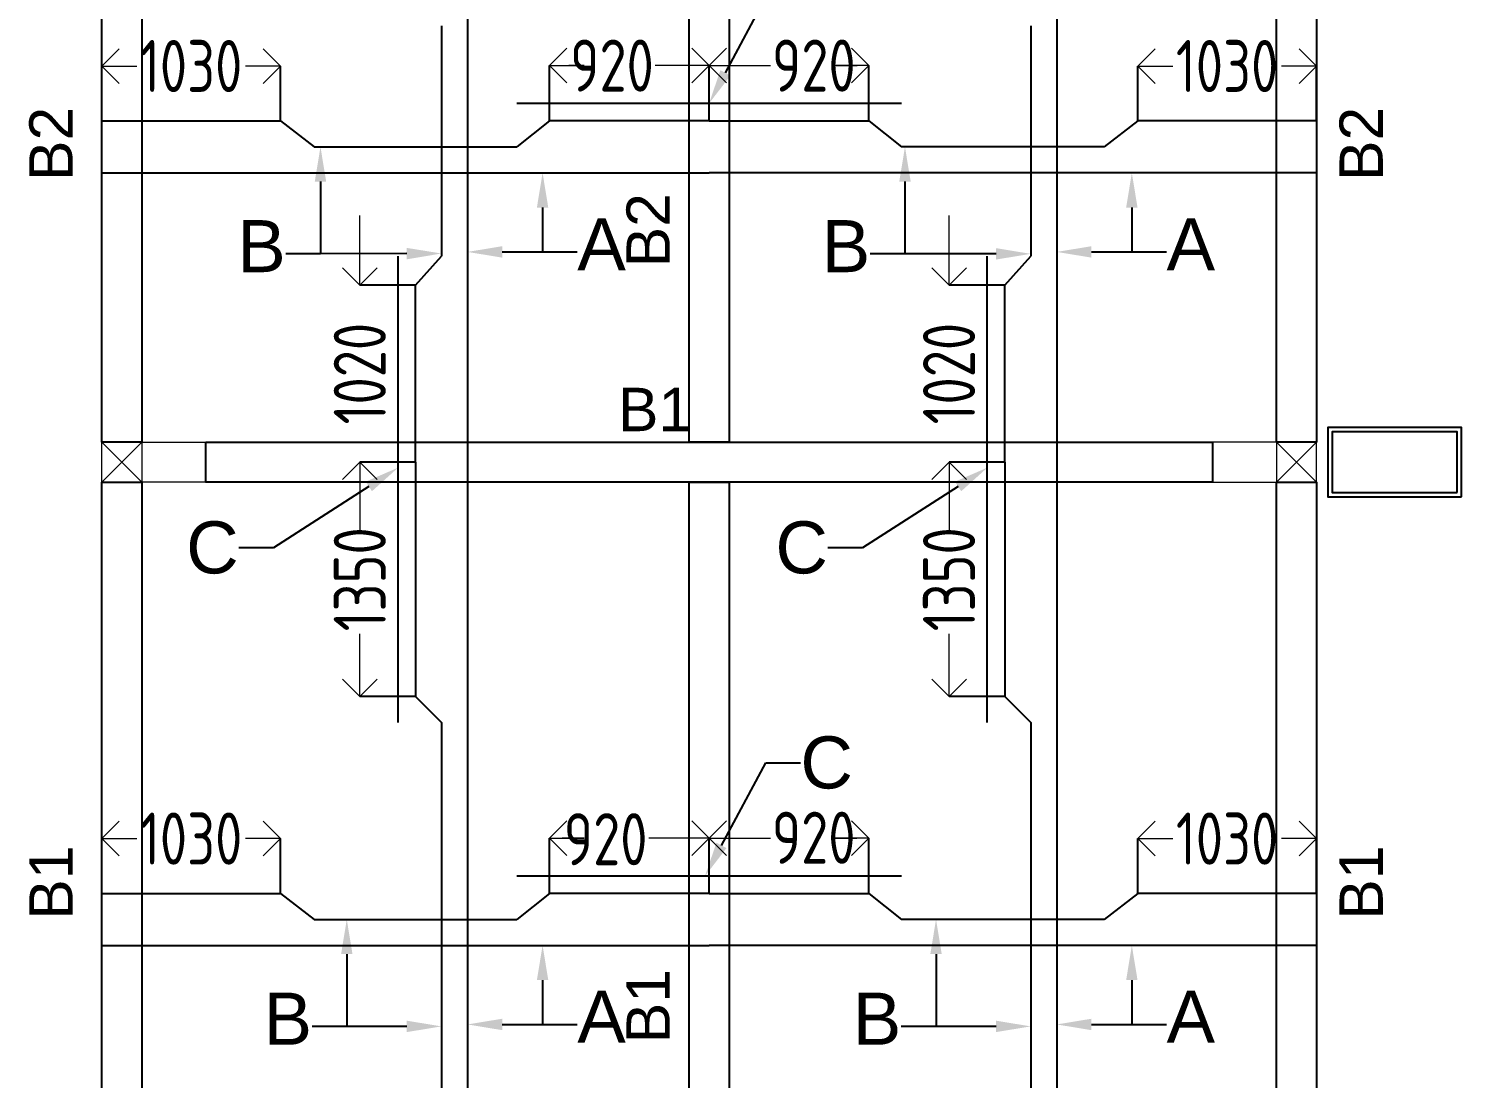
# Model space of a CAD drawing. Header units: inches. Extents: x -605 to 2991212, y -2872845 to 0.
# Drawn here: x 2845489 to 2853745, y -2252915 to -2246868 of the extents above; entities that cross this region are included whole.
import ezdxf
from ezdxf import colors
from ezdxf.entities.mleader import LeaderData, LeaderLine
from ezdxf.enums import TextEntityAlignment as Align
from ezdxf.math import Vec2, Vec3

# ---------------------------------------------------------------- set-up
doc = ezdxf.new("R2010")
doc.units = ezdxf.units.IN
doc.header["$LTSCALE"] = 600
doc.header["$MEASUREMENT"] = 0
for name, color, linetype, lineweight in [('rDIMension', 1, 'Continuous', 18), ('rRCC 2', 40, 'Continuous', 15), ('rREINF 1', 1, 'Continuous', 25)]:
    doc.layers.add(name, color=color, linetype=linetype, lineweight=lineweight)
doc.styles.add('DIM', font='geniso.shx', dxfattribs={"width": 0.85})
doc.styles.get("Standard").update_dxf_attribs({"font": 'arial.ttf'})
doc.dimstyles.new('ST-100', dxfattribs={"dimscale": 100, "dimtxt": 2.5, "dimasz": 2, "dimexe": 0.18, "dimexo": 0.0625, "dimgap": 0.2, "dimtad": 0, "dimdec": 0, "dimzin": 0, "dimdsep": 46, "dimtxsty": 'DIM', "dimblk": 'OPEN90', "dimcen": 0.09, "dimclrd": 256, "dimclrt": 7, "dimadec": 0, "dimazin": 0, "dimtfac": 1, "dimtdec": 0, "dimtofl": 0, "dimtmove": 0, "dimatfit": 3, "dimldrblk": 'OPEN90', "dimfxl": 1, "dimtolj": 1, "dimtzin": 0, "dimlwd": -1, "dimarcsym": 0})

# ---------------------------------------------------------------- blocks, each defined once
blk = doc.blocks.new('_Open90')
at = {"color": 0, "linetype": 'ByBlock', "lineweight": -2}
for p, q in [((-0.5, 0.5), (0, 0)), ((0, 0), (-1, 0)), ((0, 0), (-0.5, -0.5))]:
    blk.add_line(p, q, dxfattribs=at)
blk = doc.blocks.new('*D988')
at = {"layer": 'Defpoints', "color": 0, "linetype": 'ByBlock'}
for p in [(2846940.3, -2247082.9), (2845910.3, -2247398.7), (2846940.3, -2247398.7)]:
    blk.add_point(p, dxfattribs=at)
at = {"layer": 'rDIMension', "color": 0, "linetype": 'ByBlock', "lineweight": -2}
for p, q in [((2845910.3, -2247398.7), (2845910.3, -2247082.9)), ((2846940.3, -2247398.7), (2846940.3, -2247082.9))]:
    blk.add_line(p, q, dxfattribs=at)
at = {"layer": 'rDIMension'}
for p, q in [((2846110.3, -2247082.9), (2846111.9, -2247082.9)), ((2846740.3, -2247082.9), (2846738.6, -2247082.9))]:
    blk.add_line(p, q, dxfattribs=at)
at = {"layer": 'rDIMension', "linetype": 'ByBlock', "xscale": 200, "yscale": 200, "zscale": 200, "rotation": 180}
blk.add_blockref('_Open90', (2845910.3, -2247082.9), dxfattribs=at)
at = {"layer": 'rDIMension', "linetype": 'ByBlock', "xscale": 200, "yscale": 200, "zscale": 200}
blk.add_blockref('_Open90', (2846940.3, -2247082.9), dxfattribs=at)
at = {"layer": 'rDIMension', "color": 7, "linetype": 'ByBlock', "insert": (2846425.3, -2247082.9), "char_height": 300, "attachment_point": 5, "style": 'DIM'}
blk.add_mtext('\\A1;1030', dxfattribs=at)
blk = doc.blocks.new('*D989')
at = {"layer": 'Defpoints', "color": 0, "linetype": 'ByBlock'}
for p in [(2849410.3, -2247080.3), (2848490.3, -2247398.7), (2849410.3, -2247398.7)]:
    blk.add_point(p, dxfattribs=at)
at = {"layer": 'rDIMension', "color": 0, "linetype": 'ByBlock', "lineweight": -2}
for p, q in [((2848490.3, -2247398.7), (2848490.3, -2247080.3)), ((2849410.3, -2247398.7), (2849410.3, -2247080.3))]:
    blk.add_line(p, q, dxfattribs=at)
at = {"layer": 'rDIMension'}
for p, q in [((2848690.3, -2247080.3), (2848600.9, -2247080.3)), ((2849210.3, -2247080.3), (2849100.1, -2247080.3))]:
    blk.add_line(p, q, dxfattribs=at)
at = {"layer": 'rDIMension', "linetype": 'ByBlock', "xscale": 200, "yscale": 200, "zscale": 200, "rotation": 180}
blk.add_blockref('_Open90', (2848490.3, -2247080.3), dxfattribs=at)
at = {"layer": 'rDIMension', "linetype": 'ByBlock', "xscale": 200, "yscale": 200, "zscale": 200}
blk.add_blockref('_Open90', (2849410.3, -2247080.3), dxfattribs=at)
at = {"layer": 'rDIMension', "color": 7, "linetype": 'ByBlock', "insert": (2848850.5, -2247080.3), "char_height": 300, "attachment_point": 5, "style": 'DIM'}
blk.add_mtext('\\A1;920', dxfattribs=at)
blk = doc.blocks.new('*D990')
at = {"layer": 'Defpoints', "color": 0, "linetype": 'ByBlock'}
for p in [(2851880.3, -2247082.9), (2851880.3, -2247398.7), (2852910.3, -2247398.7)]:
    blk.add_point(p, dxfattribs=at)
at = {"layer": 'rDIMension', "color": 0, "linetype": 'ByBlock', "lineweight": -2}
for p, q in [((2851880.3, -2247398.7), (2851880.3, -2247082.9)), ((2852910.3, -2247398.7), (2852910.3, -2247082.9))]:
    blk.add_line(p, q, dxfattribs=at)
at = {"layer": 'rDIMension'}
for p, q in [((2852080.3, -2247082.9), (2852081.9, -2247082.9)), ((2852710.3, -2247082.9), (2852708.6, -2247082.9))]:
    blk.add_line(p, q, dxfattribs=at)
at = {"layer": 'rDIMension', "linetype": 'ByBlock', "xscale": 200, "yscale": 200, "zscale": 200, "rotation": 180}
blk.add_blockref('_Open90', (2851880.3, -2247082.9), dxfattribs=at)
at = {"layer": 'rDIMension', "linetype": 'ByBlock', "xscale": 200, "yscale": 200, "zscale": 200}
blk.add_blockref('_Open90', (2852910.3, -2247082.9), dxfattribs=at)
at = {"layer": 'rDIMension', "color": 7, "linetype": 'ByBlock', "insert": (2852395.3, -2247082.9), "char_height": 300, "attachment_point": 5, "style": 'DIM'}
blk.add_mtext('\\A1;1030', dxfattribs=at)
blk = doc.blocks.new('*D991')
at = {"layer": 'Defpoints', "color": 0, "linetype": 'ByBlock'}
for p in [(2849410.3, -2247080.3), (2849410.3, -2247398.7), (2850330.3, -2247398.7)]:
    blk.add_point(p, dxfattribs=at)
at = {"layer": 'rDIMension', "color": 0, "linetype": 'ByBlock', "lineweight": -2}
for p, q in [((2849410.3, -2247398.7), (2849410.3, -2247080.3)), ((2850330.3, -2247398.7), (2850330.3, -2247080.3))]:
    blk.add_line(p, q, dxfattribs=at)
at = {"layer": 'rDIMension'}
for p, q in [((2849610.3, -2247080.3), (2849764.1, -2247080.3)), ((2850130.3, -2247080.3), (2850263.3, -2247080.3))]:
    blk.add_line(p, q, dxfattribs=at)
at = {"layer": 'rDIMension', "linetype": 'ByBlock', "xscale": 200, "yscale": 200, "zscale": 200, "rotation": 180}
blk.add_blockref('_Open90', (2849410.3, -2247080.3), dxfattribs=at)
at = {"layer": 'rDIMension', "linetype": 'ByBlock', "xscale": 200, "yscale": 200, "zscale": 200}
blk.add_blockref('_Open90', (2850330.3, -2247080.3), dxfattribs=at)
at = {"layer": 'rDIMension', "color": 7, "linetype": 'ByBlock', "insert": (2850013.7, -2247080.3), "char_height": 300, "attachment_point": 5, "style": 'DIM'}
blk.add_mtext('\\A1;920', dxfattribs=at)
blk = doc.blocks.new('*D992')
at = {"layer": 'Defpoints', "color": 0, "linetype": 'ByBlock'}
for p in [(2846940.3, -2251533.8), (2845910.3, -2251849.5), (2846940.3, -2251849.5)]:
    blk.add_point(p, dxfattribs=at)
at = {"layer": 'rDIMension', "color": 0, "linetype": 'ByBlock', "lineweight": -2}
for p, q in [((2845910.3, -2251849.5), (2845910.3, -2251533.8)), ((2846940.3, -2251849.5), (2846940.3, -2251533.8))]:
    blk.add_line(p, q, dxfattribs=at)
at = {"layer": 'rDIMension'}
for p, q in [((2846110.3, -2251533.8), (2846111.9, -2251533.8)), ((2846740.3, -2251533.8), (2846738.6, -2251533.8))]:
    blk.add_line(p, q, dxfattribs=at)
at = {"layer": 'rDIMension', "linetype": 'ByBlock', "xscale": 200, "yscale": 200, "zscale": 200, "rotation": 180}
blk.add_blockref('_Open90', (2845910.3, -2251533.8), dxfattribs=at)
at = {"layer": 'rDIMension', "linetype": 'ByBlock', "xscale": 200, "yscale": 200, "zscale": 200}
blk.add_blockref('_Open90', (2846940.3, -2251533.8), dxfattribs=at)
at = {"layer": 'rDIMension', "color": 7, "linetype": 'ByBlock', "insert": (2846425.3, -2251533.8), "char_height": 300, "attachment_point": 5, "style": 'DIM'}
blk.add_mtext('\\A1;1030', dxfattribs=at)
blk = doc.blocks.new('*D993')
at = {"layer": 'Defpoints', "color": 0, "linetype": 'ByBlock'}
for p in [(2849410.3, -2251531.1), (2848490.3, -2251849.5), (2849410.3, -2251849.5)]:
    blk.add_point(p, dxfattribs=at)
at = {"layer": 'rDIMension', "color": 0, "linetype": 'ByBlock', "lineweight": -2}
for p, q in [((2848490.3, -2251849.5), (2848490.3, -2251531.1)), ((2849410.3, -2251849.5), (2849410.3, -2251531.1))]:
    blk.add_line(p, q, dxfattribs=at)
at = {"layer": 'rDIMension'}
for p, q in [((2848690.3, -2251531.1), (2848564.3, -2251531.1)), ((2849210.3, -2251531.1), (2849063.5, -2251531.1))]:
    blk.add_line(p, q, dxfattribs=at)
at = {"layer": 'rDIMension', "linetype": 'ByBlock', "xscale": 200, "yscale": 200, "zscale": 200, "rotation": 180}
blk.add_blockref('_Open90', (2848490.3, -2251531.1), dxfattribs=at)
at = {"layer": 'rDIMension', "linetype": 'ByBlock', "xscale": 200, "yscale": 200, "zscale": 200}
blk.add_blockref('_Open90', (2849410.3, -2251531.1), dxfattribs=at)
at = {"layer": 'rDIMension', "color": 7, "linetype": 'ByBlock', "insert": (2848813.9, -2251537.5), "char_height": 300, "attachment_point": 5, "style": 'DIM'}
blk.add_mtext('\\A1;920', dxfattribs=at)
blk = doc.blocks.new('*D994')
at = {"layer": 'Defpoints', "color": 0, "linetype": 'ByBlock'}
for p in [(2851880.3, -2251533.8), (2851880.3, -2251849.5), (2852910.3, -2251849.5)]:
    blk.add_point(p, dxfattribs=at)
at = {"layer": 'rDIMension', "color": 0, "linetype": 'ByBlock', "lineweight": -2}
for p, q in [((2851880.3, -2251849.5), (2851880.3, -2251533.8)), ((2852910.3, -2251849.5), (2852910.3, -2251533.8))]:
    blk.add_line(p, q, dxfattribs=at)
at = {"layer": 'rDIMension'}
for p, q in [((2852080.3, -2251533.8), (2852081.9, -2251533.8)), ((2852710.3, -2251533.8), (2852708.6, -2251533.8))]:
    blk.add_line(p, q, dxfattribs=at)
at = {"layer": 'rDIMension', "linetype": 'ByBlock', "xscale": 200, "yscale": 200, "zscale": 200, "rotation": 180}
blk.add_blockref('_Open90', (2851880.3, -2251533.8), dxfattribs=at)
at = {"layer": 'rDIMension', "linetype": 'ByBlock', "xscale": 200, "yscale": 200, "zscale": 200}
blk.add_blockref('_Open90', (2852910.3, -2251533.8), dxfattribs=at)
at = {"layer": 'rDIMension', "color": 7, "linetype": 'ByBlock', "insert": (2852395.3, -2251533.8), "char_height": 300, "attachment_point": 5, "style": 'DIM'}
blk.add_mtext('\\A1;1030', dxfattribs=at)
blk = doc.blocks.new('*D995')
at = {"layer": 'Defpoints', "color": 0, "linetype": 'ByBlock'}
for p in [(2849410.3, -2251531.1), (2849410.3, -2251849.5), (2850330.3, -2251849.5)]:
    blk.add_point(p, dxfattribs=at)
at = {"layer": 'rDIMension', "color": 0, "linetype": 'ByBlock', "lineweight": -2}
for p, q in [((2849410.3, -2251849.5), (2849410.3, -2251531.1)), ((2850330.3, -2251849.5), (2850330.3, -2251531.1))]:
    blk.add_line(p, q, dxfattribs=at)
at = {"layer": 'rDIMension'}
for p, q in [((2849610.3, -2251531.1), (2849763.1, -2251531.1)), ((2850130.3, -2251531.1), (2850262.3, -2251531.1))]:
    blk.add_line(p, q, dxfattribs=at)
at = {"layer": 'rDIMension', "linetype": 'ByBlock', "xscale": 200, "yscale": 200, "zscale": 200, "rotation": 180}
blk.add_blockref('_Open90', (2849410.3, -2251531.1), dxfattribs=at)
at = {"layer": 'rDIMension', "linetype": 'ByBlock', "xscale": 200, "yscale": 200, "zscale": 200}
blk.add_blockref('_Open90', (2850330.3, -2251531.1), dxfattribs=at)
at = {"layer": 'rDIMension', "color": 7, "linetype": 'ByBlock', "insert": (2850012.7, -2251528.9), "char_height": 300, "attachment_point": 5, "style": 'DIM'}
blk.add_mtext('\\A1;920', dxfattribs=at)
blk = doc.blocks.new('*D1060')
at = {"layer": 'Defpoints', "color": 0, "linetype": 'ByBlock'}
for p in [(2847717.8, -2248345), (2847397.1, -2249365), (2847717.8, -2249365)]:
    blk.add_point(p, dxfattribs=at)
at = {"layer": 'rDIMension'}
for p, q in [((2847397.1, -2248145), (2847397.1, -2247945)), ((2847397.1, -2249565), (2847397.1, -2249765))]:
    blk.add_line(p, q, dxfattribs=at)
at = {"layer": 'rDIMension', "color": 0, "linetype": 'ByBlock', "lineweight": -2}
for p, q in [((2847717.8, -2248345), (2847397.1, -2248345)), ((2847717.8, -2249365), (2847397.1, -2249365))]:
    blk.add_line(p, q, dxfattribs=at)
at = {"layer": 'rDIMension', "linetype": 'ByBlock', "xscale": 200, "yscale": 200, "zscale": 200}
for p, rotation in [((2847397.1, -2248345), 270), ((2847397.1, -2249365), 90)]:
    blk.add_blockref('_Open90', p, dxfattribs=dict(at, rotation=rotation))
at = {"layer": 'rDIMension', "color": 7, "linetype": 'ByBlock', "insert": (2847397.1, -2248855), "char_height": 300, "attachment_point": 5, "rotation": 90, "style": 'DIM'}
blk.add_mtext('\\A1;1020', dxfattribs=at)
blk = doc.blocks.new('*D1062')
at = {"layer": 'Defpoints', "color": 0, "linetype": 'ByBlock'}
for p in [(2851113.6, -2248345), (2850792.9, -2249365), (2851113.6, -2249365)]:
    blk.add_point(p, dxfattribs=at)
at = {"layer": 'rDIMension'}
for p, q in [((2850792.9, -2248145), (2850792.9, -2247945)), ((2850792.9, -2249565), (2850792.9, -2249765))]:
    blk.add_line(p, q, dxfattribs=at)
at = {"layer": 'rDIMension', "color": 0, "linetype": 'ByBlock', "lineweight": -2}
for p, q in [((2851113.6, -2248345), (2850792.9, -2248345)), ((2851113.6, -2249365), (2850792.9, -2249365))]:
    blk.add_line(p, q, dxfattribs=at)
at = {"layer": 'rDIMension', "linetype": 'ByBlock', "xscale": 200, "yscale": 200, "zscale": 200}
for p, rotation in [((2850792.9, -2248345), 270), ((2850792.9, -2249365), 90)]:
    blk.add_blockref('_Open90', p, dxfattribs=dict(at, rotation=rotation))
at = {"layer": 'rDIMension', "color": 7, "linetype": 'ByBlock', "insert": (2850792.9, -2248855), "char_height": 300, "attachment_point": 5, "rotation": 90, "style": 'DIM'}
blk.add_mtext('\\A1;1020', dxfattribs=at)
blk = doc.blocks.new('*D1079')
at = {"layer": 'Defpoints', "color": 0, "linetype": 'ByBlock'}
for p in [(2847397.1, -2249365), (2847717.8, -2249365), (2847717.8, -2250715)]:
    blk.add_point(p, dxfattribs=at)
at = {"layer": 'rDIMension', "color": 0, "linetype": 'ByBlock', "lineweight": -2}
for p, q in [((2847717.8, -2249365), (2847397.1, -2249365)), ((2847717.8, -2250715), (2847397.1, -2250715))]:
    blk.add_line(p, q, dxfattribs=at)
at = {"layer": 'rDIMension'}
for p, q in [((2847397.1, -2249565), (2847397.1, -2249726.7)), ((2847397.1, -2250515), (2847397.1, -2250353.4))]:
    blk.add_line(p, q, dxfattribs=at)
at = {"layer": 'rDIMension', "linetype": 'ByBlock', "xscale": 200, "yscale": 200, "zscale": 200}
for p, rotation in [((2847397.1, -2249365), 90), ((2847397.1, -2250715), 270)]:
    blk.add_blockref('_Open90', p, dxfattribs=dict(at, rotation=rotation))
at = {"layer": 'rDIMension', "color": 7, "linetype": 'ByBlock', "insert": (2847397.1, -2250040), "char_height": 300, "attachment_point": 5, "rotation": 90, "style": 'DIM'}
blk.add_mtext('\\A1;1350', dxfattribs=at)
blk = doc.blocks.new('*D1081')
at = {"layer": 'Defpoints', "color": 0, "linetype": 'ByBlock'}
for p in [(2850792.9, -2249365), (2851113.6, -2249365), (2851113.6, -2250715)]:
    blk.add_point(p, dxfattribs=at)
at = {"layer": 'rDIMension', "color": 0, "linetype": 'ByBlock', "lineweight": -2}
for p, q in [((2851113.6, -2249365), (2850792.9, -2249365)), ((2851113.6, -2250715), (2850792.9, -2250715))]:
    blk.add_line(p, q, dxfattribs=at)
at = {"layer": 'rDIMension'}
for p, q in [((2850792.9, -2249565), (2850792.9, -2249726.7)), ((2850792.9, -2250515), (2850792.9, -2250353.4))]:
    blk.add_line(p, q, dxfattribs=at)
at = {"layer": 'rDIMension', "linetype": 'ByBlock', "xscale": 200, "yscale": 200, "zscale": 200}
for p, rotation in [((2850792.9, -2249365), 90), ((2850792.9, -2250715), 270)]:
    blk.add_blockref('_Open90', p, dxfattribs=dict(at, rotation=rotation))
at = {"layer": 'rDIMension', "color": 7, "linetype": 'ByBlock', "insert": (2850792.9, -2250040), "char_height": 300, "attachment_point": 5, "rotation": 90, "style": 'DIM'}
blk.add_mtext('\\A1;1350', dxfattribs=at)

msp = doc.modelspace()

# ---------------------------------------------------------------- linework, layer by layer
at = {"color": 4, "linetype": 'ByBlock'}
for points in [[(2848017.8, -2245665), (2848017.8, -2249365)], [(2851413.6, -2245665), (2851413.6, -2249365)], [(2847867.8, -2246851.8), (2847867.8, -2248178.2)], [(2851263.6, -2246851.8), (2851263.6, -2248178.2)], [(2850518.5, -2247298.7), (2848302, -2247298.7)], [(2845910.3, -2247398.7), (2846940.3, -2247398.7), (2847133.5, -2247548.7)], [(2849410.3, -2247398.7), (2848490.3, -2247398.7), (2848302, -2247548.7)], [(2849410.3, -2247398.7), (2850330.3, -2247398.7), (2850518.5, -2247548.7)], [(2852910.3, -2247398.7), (2851880.3, -2247398.7), (2851687, -2247548.7)], [(2847133.5, -2247548.7), (2848302, -2247548.7)], [(2851687, -2247548.7), (2850518.5, -2247548.7)], [(2845910.3, -2247698.7), (2849410.3, -2247698.7)], [(2852910.3, -2247698.7), (2849410.3, -2247698.7)], [(2847617.8, -2250864.9), (2847617.8, -2248178.2)], [(2847717.8, -2249365), (2847717.8, -2248345), (2847867.8, -2248178.2)], [(2851013.6, -2250864.9), (2851013.6, -2248178.2)], [(2851113.6, -2249365), (2851113.6, -2248345), (2851263.6, -2248178.2)], [(2847717.8, -2249365), (2847717.8, -2250715), (2847867.8, -2250864.9)], [(2848017.8, -2249365), (2848017.8, -2254515)], [(2851113.6, -2249365), (2851113.6, -2250715), (2851263.6, -2250864.9)], [(2851413.6, -2249365), (2851413.6, -2254515)], [(2847867.8, -2250864.9), (2847867.8, -2253015.1)], [(2851263.6, -2250864.9), (2851263.6, -2253015.1)], [(2850518.5, -2251749.5), (2848302, -2251749.5)], [(2845910.3, -2251849.5), (2846940.3, -2251849.5), (2847133.5, -2251999.5)], [(2849410.3, -2251849.5), (2848490.3, -2251849.5), (2848302, -2251999.5)], [(2849410.3, -2251849.5), (2850330.3, -2251849.5), (2850518.5, -2251999.5)], [(2852910.3, -2251849.5), (2851880.3, -2251849.5), (2851687, -2251999.5)], [(2847133.5, -2251999.5), (2848302, -2251999.5)], [(2851687, -2251999.5), (2850518.5, -2251999.5)], [(2845910.3, -2252149.5), (2849410.3, -2252149.5)], [(2852910.3, -2252149.5), (2849410.3, -2252149.5)]]:
    msp.add_lwpolyline(points, dxfattribs=at)
at = {"color": 1, "linetype": 'ByBlock'}
for points in [[(2845910.3, -2245780), (2846140.3, -2245780), (2846140.3, -2249250), (2845910.3, -2249250)], [(2849295.3, -2245780), (2849525.3, -2245780), (2849525.3, -2249250), (2849295.3, -2249250)], [(2852680.3, -2245780), (2852910.3, -2245780), (2852910.3, -2249250), (2852680.3, -2249250)], [(2846510.3, -2249250), (2852310.3, -2249250), (2852310.3, -2249480), (2846510.3, -2249480)], [(2845910.3, -2249480), (2846140.3, -2249480), (2846140.3, -2254400), (2845910.3, -2254400)], [(2849295.3, -2249480), (2849525.3, -2249480), (2849525.3, -2254400), (2849295.3, -2254400)], [(2852680.3, -2249480), (2852910.3, -2249480), (2852910.3, -2254400), (2852680.3, -2254400)]]:
    msp.add_lwpolyline(points, close=True, dxfattribs=at)
at = {"color": 6, "linetype": 'ByBlock'}
msp.add_lwpolyline([(2853745.3, -2249565), (2853745.3, -2249165), (2852975.3, -2249165), (2852975.3, -2249565)], close=True, dxfattribs=at)
at = {"color": 3, "linetype": 'ByBlock'}
msp.add_lwpolyline([(2853720.3, -2249540), (2853720.3, -2249190), (2853000.3, -2249190), (2853000.3, -2249540)], close=True, dxfattribs=at)
at = {"layer": 'rRCC 2', "color": 6}
for p, q in [((2845910.3, -2249250), (2846140.3, -2249480)), ((2845910.3, -2249480), (2846140.3, -2249250)), ((2852910.3, -2249250), (2852680.3, -2249480)), ((2852910.3, -2249480), (2852680.3, -2249250))]:
    msp.add_line(p, q, dxfattribs=at)
for points in [[(2845910.3, -2249480), (2845910.3, -2249250), (2846510.3, -2249250), (2846510.3, -2249480)], [(2845910.3, -2249250), (2846140.3, -2249250), (2846140.3, -2249480), (2845910.3, -2249480)], [(2852910.3, -2249480), (2852910.3, -2249250), (2852310.3, -2249250), (2852310.3, -2249480)], [(2852910.3, -2249250), (2852680.3, -2249250), (2852680.3, -2249480), (2852910.3, -2249480)]]:
    msp.add_lwpolyline(points, close=True, dxfattribs=at)

# ---------------------------------------------------------------- texts
at = {"layer": 'rRCC 2'}
for s, p in [('B2', (2845617.6, -2247531.4)), ('B2', (2853168, -2247531.4)), ('B2', (2849058.9, -2248028.9)), ('B1', (2845617.6, -2251787.5)), ('B1', (2853168, -2251787.5)), ('B1', (2849058.9, -2252499.1))]:
    msp.add_text(s, height=250, rotation=90, dxfattribs=at).set_placement(p, align=Align.MIDDLE_CENTER)
msp.add_text('B1', height=250, dxfattribs=at).set_placement((2849099, -2249061.6), align=Align.MIDDLE_CENTER)

# ---------------------------------------------------------------- dimensions: what is measured, and where the dimension line sits
at = {"layer": 'rDIMension', "color": 1, "linetype": 'ByBlock'}
for base, p1, p2, override, picture, middle in [((2846940.3, -2247082.9), (2845910.3, -2247398.7), (2846940.3, -2247398.7), {"dimtxt": 3, "dimasz": 2, "dimexe": 0, "dimexo": 0, "dimtmove": 1, "dimfxl": 1.25, "dimtfillclr": 256, "dimarcsym": 2}, '*D988', (2846425.3, -2247082.9)), ((2849410.3, -2247080.3), (2848490.3, -2247398.7), (2849410.3, -2247398.7), {"dimtxt": 3, "dimexe": 0, "dimexo": 0, "dimtmove": 1, "dimfxl": 1.25, "dimtfillclr": 256, "dimarcsym": 2}, '*D989', (2848850.5, -2247080.3)), ((2846940.3, -2251533.8), (2845910.3, -2251849.5), (2846940.3, -2251849.5), {"dimtxt": 3, "dimasz": 2, "dimexe": 0, "dimexo": 0, "dimtmove": 1, "dimfxl": 1.25, "dimtfillclr": 256, "dimarcsym": 2}, '*D992', (2846425.3, -2251533.8)), ((2849410.3, -2251531.1), (2848490.3, -2251849.5), (2849410.3, -2251849.5), {"dimtxt": 3, "dimexe": 0, "dimexo": 0, "dimtmove": 1, "dimfxl": 1.25, "dimtfillclr": 256, "dimarcsym": 2}, '*D993', (2848813.9, -2251537.5))]:
    dim = msp.add_linear_dim(base=base, p1=p1, p2=p2, dimstyle='ST-100', override=override, dxfattribs=at)
    dim.commit()
    dim.dimension.update_dxf_attribs({"geometry": picture, "text_midpoint": middle, "dimtype": 160})
for base, p1, p2, override, picture, middle in [((2849410.3, -2247080.3), (2850330.3, -2247398.7), (2849410.3, -2247398.7), {"dimtxt": 3, "dimexe": 0, "dimexo": 0, "dimtmove": 1, "dimfxl": 1.25, "dimtfillclr": 256, "dimarcsym": 2}, '*D991', (2850013.7, -2247080.3)), ((2851880.3, -2247082.9), (2852910.3, -2247398.7), (2851880.3, -2247398.7), {"dimtxt": 3, "dimasz": 2, "dimexe": 0, "dimexo": 0, "dimtmove": 1, "dimfxl": 1.25, "dimtfillclr": 256, "dimarcsym": 2}, '*D990', (2852395.3, -2247082.9)), ((2849410.3, -2251531.1), (2850330.3, -2251849.5), (2849410.3, -2251849.5), {"dimtxt": 3, "dimexe": 0, "dimexo": 0, "dimtmove": 1, "dimfxl": 1.25, "dimtfillclr": 256, "dimarcsym": 2}, '*D995', (2850012.7, -2251528.9)), ((2851880.3, -2251533.8), (2852910.3, -2251849.5), (2851880.3, -2251849.5), {"dimtxt": 3, "dimasz": 2, "dimexe": 0, "dimexo": 0, "dimtmove": 1, "dimfxl": 1.25, "dimtfillclr": 256, "dimarcsym": 2}, '*D994', (2852395.3, -2251533.8))]:
    dim = msp.add_linear_dim(base=base, p1=p1, p2=p2, angle=180, dimstyle='ST-100', override=override, dxfattribs=at)
    dim.commit()
    dim.dimension.update_dxf_attribs({"geometry": picture, "text_midpoint": middle, "dimtype": 160})
for base, p1, p2, picture, middle in [((2847397.1, -2249365), (2847717.8, -2248345), (2847717.8, -2249365), '*D1060', (2847397.1, -2248855)), ((2850792.9, -2249365), (2851113.6, -2248345), (2851113.6, -2249365), '*D1062', (2850792.9, -2248855)), ((2847397.1, -2249365), (2847717.8, -2250715), (2847717.8, -2249365), '*D1079', (2847397.1, -2250040)), ((2850792.9, -2249365), (2851113.6, -2250715), (2851113.6, -2249365), '*D1081', (2850792.9, -2250040))]:
    dim = msp.add_linear_dim(base=base, p1=p1, p2=p2, angle=90, dimstyle='ST-100', override={"dimtxt": 3, "dimexe": 0, "dimexo": 0, "dimtmove": 1, "dimfxl": 1.25, "dimtfillclr": 256, "dimarcsym": 2}, dxfattribs=at)
    dim.commit()
    dim.dimension.update_dxf_attribs({"geometry": picture, "text_midpoint": middle})

# ---------------------------------------------------------------- leaders
at = {"layer": 'rREINF 1', "color": 3, "linetype": 'ByBlock'}
ml = msp.add_multileader_mtext('Standard', dxfattribs=at)
ml.set_content('C', color=3)
ml.set_leader_properties()
ml.build(insert=Vec2(0, 0))
ml.multileader.update_dxf_attribs({"text_top_attachment_type": 0, "text_bottom_attachment_type": 0, "dogleg_length": 200, "arrow_head_size": 200})
ctx = ml.context
ctx.base_point, ctx.char_height, ctx.arrow_head_size, ctx.landing_gap_size, ctx.plane_origin = Vec3(2849959.2, -2246646.8), 300, 200, 0.09, Vec3(2848988.4, -2247549.3)
notes = []
notes.append((ctx, [(0, (1, 1, 0), (2849759.2, -2246646.8), (1, 0), 200, [(0, [(2849409.8, -2247298.7)], 256, [])])]))
ctx.mtext.insert, ctx.mtext.flow_direction = Vec3(2849959.3, -2246494.2), 5
ml = msp.add_multileader_mtext('Standard', dxfattribs=at)
ml.set_content('B', color=3)
ml.set_leader_properties()
ml.build(insert=Vec2(0, 0))
ml.multileader.update_dxf_attribs({"text_top_attachment_type": 0, "text_bottom_attachment_type": 0, "dogleg_length": 200, "arrow_head_size": 200})
ctx = ml.context
ctx.base_point, ctx.char_height, ctx.arrow_head_size, ctx.landing_gap_size, ctx.plane_origin = Vec3(2846743.9, -2248165), 300, 200, 0.09, Vec3(2847204.7, -2247571.8)
ctx.text_align_type = 2
notes.append((ctx, [(0, (1, 1, 0), (2847170.6, -2248165), (-1, 0), 200, [(0, [(2847170.6, -2247548.7)], 256, [])])]))
ctx.mtext.insert, ctx.mtext.alignment, ctx.mtext.flow_direction = Vec3(2846970.5, -2247970.6), 3, 5
ml = msp.add_multileader_mtext('Standard', dxfattribs=at)
ml.set_content('B', color=3)
ml.set_leader_properties()
ml.build(insert=Vec2(0, 0))
ml.multileader.update_dxf_attribs({"text_top_attachment_type": 0, "text_bottom_attachment_type": 0, "dogleg_length": 200, "arrow_head_size": 200})
ctx = ml.context
ctx.base_point, ctx.char_height, ctx.arrow_head_size, ctx.landing_gap_size, ctx.plane_origin = Vec3(2850112.2, -2248165), 300, 200, 0.09, Vec3(2850573.1, -2247571.8)
ctx.text_align_type = 2
notes.append((ctx, [(0, (1, 1, 0), (2850539, -2248165), (-1, 0), 200, [(0, [(2850539, -2247548.7)], 256, [])])]))
ctx.mtext.insert, ctx.mtext.alignment, ctx.mtext.flow_direction = Vec3(2850338.9, -2247970.6), 3, 5
ml = msp.add_multileader_mtext('Standard', dxfattribs=at)
ml.set_content('A', color=3)
ml.set_leader_properties()
ml.build(insert=Vec2(0, 0))
ml.multileader.update_dxf_attribs({"text_top_attachment_type": 0, "text_bottom_attachment_type": 0, "dogleg_length": 200, "arrow_head_size": 200})
ctx = ml.context
ctx.base_point, ctx.char_height, ctx.arrow_head_size, ctx.landing_gap_size, ctx.plane_origin = Vec3(2848650.6, -2248153.9), 300, 200, 0.09, Vec3(2848604, -2247560.7)
notes.append((ctx, [(0, (1, 1, 0), (2848450.6, -2248153.9), (1, 0), 200, [(0, [(2848450.6, -2247698.7)], 256, [])])]))
ctx.mtext.insert, ctx.mtext.flow_direction = Vec3(2848650.7, -2247959.5), 5
ml = msp.add_multileader_mtext('Standard', dxfattribs=at)
ml.set_content('A', color=3)
ml.set_leader_properties()
ml.build(insert=Vec2(0, 0))
ml.multileader.update_dxf_attribs({"text_top_attachment_type": 0, "text_bottom_attachment_type": 0, "dogleg_length": 200, "arrow_head_size": 200})
ctx = ml.context
ctx.base_point, ctx.char_height, ctx.arrow_head_size, ctx.landing_gap_size, ctx.plane_origin = Vec3(2852046.4, -2248153.9), 300, 200, 0.09, Vec3(2851999.8, -2247560.7)
notes.append((ctx, [(0, (1, 1, 0), (2851846.4, -2248153.9), (1, 0), 200, [(0, [(2851846.4, -2247698.7)], 256, [])])]))
ctx.mtext.insert, ctx.mtext.flow_direction = Vec3(2852046.5, -2247959.5), 5
ml = msp.add_multileader_mtext('Standard', dxfattribs=at)
ml.set_content('', color=3)
ml.set_leader_properties()
ml.build(insert=Vec2(0, 0))
ml.multileader.update_dxf_attribs({"text_top_attachment_type": 0, "text_bottom_attachment_type": 0, "dogleg_length": 200, "arrow_head_size": 200})
ctx = ml.context
ctx.base_point, ctx.char_height, ctx.arrow_head_size, ctx.landing_gap_size, ctx.plane_origin = Vec3(2846970.4, -2248165), 300, 200, 0.09, Vec3(2847773.9, -2248165)
ctx.text_align_type = 2
notes.append((ctx, [(0, (1, 1, 0), (2847170.6, -2248165), (-1, 0), 200, [(0, [(2847867.8, -2248163)], 256, [])])]))
ctx.mtext.insert, ctx.mtext.alignment, ctx.mtext.flow_direction = Vec3(2846970.5, -2248015), 3, 5
ml = msp.add_multileader_mtext('Standard', dxfattribs=at)
ml.set_content('', color=3)
ml.set_leader_properties()
ml.build(insert=Vec2(0, 0))
ml.multileader.update_dxf_attribs({"text_top_attachment_type": 0, "text_bottom_attachment_type": 0, "dogleg_length": 200, "arrow_head_size": 200})
ctx = ml.context
ctx.base_point, ctx.char_height, ctx.arrow_head_size, ctx.landing_gap_size, ctx.plane_origin = Vec3(2848650.6, -2248153.9), 300, 200, 0.09, Vec3(2848034.7, -2248153.9)
notes.append((ctx, [(0, (1, 1, 0), (2848450.6, -2248153.9), (1, 0), 200, [(0, [(2848017.8, -2248153.9)], 256, [])])]))
ctx.mtext.insert, ctx.mtext.flow_direction = Vec3(2848650.7, -2248003.9), 5
ml = msp.add_multileader_mtext('Standard', dxfattribs=at)
ml.set_content('', color=3)
ml.set_leader_properties()
ml.build(insert=Vec2(0, 0))
ml.multileader.update_dxf_attribs({"text_top_attachment_type": 0, "text_bottom_attachment_type": 0, "dogleg_length": 200, "arrow_head_size": 200})
ctx = ml.context
ctx.base_point, ctx.char_height, ctx.arrow_head_size, ctx.landing_gap_size, ctx.plane_origin = Vec3(2850338.8, -2248165), 300, 200, 0.09, Vec3(2851142.3, -2248165)
ctx.text_align_type = 2
notes.append((ctx, [(0, (1, 1, 0), (2850539, -2248165), (-1, 0), 200, [(0, [(2851263.6, -2248165)], 256, [])])]))
ctx.mtext.insert, ctx.mtext.alignment, ctx.mtext.flow_direction = Vec3(2850338.9, -2248015), 3, 5
ml = msp.add_multileader_mtext('Standard', dxfattribs=at)
ml.set_content('', color=3)
ml.set_leader_properties()
ml.build(insert=Vec2(0, 0))
ml.multileader.update_dxf_attribs({"text_top_attachment_type": 0, "text_bottom_attachment_type": 0, "dogleg_length": 200, "arrow_head_size": 200})
ctx = ml.context
ctx.base_point, ctx.char_height, ctx.arrow_head_size, ctx.landing_gap_size, ctx.plane_origin = Vec3(2852046.4, -2248153.9), 300, 200, 0.09, Vec3(2851430.6, -2248153.9)
notes.append((ctx, [(0, (1, 1, 0), (2851846.4, -2248153.9), (1, 0), 200, [(0, [(2851413.6, -2248153.9)], 256, [])])]))
ctx.mtext.insert, ctx.mtext.flow_direction = Vec3(2852046.5, -2248003.9), 5
ml = msp.add_multileader_mtext('Standard', dxfattribs=at)
ml.set_content('C', color=3)
ml.set_leader_properties()
ml.build(insert=Vec2(0, 0))
ml.multileader.update_dxf_attribs({"text_top_attachment_type": 0, "text_bottom_attachment_type": 0, "dogleg_length": 200, "arrow_head_size": 200})
ctx = ml.context
ctx.base_point, ctx.char_height, ctx.arrow_head_size, ctx.landing_gap_size, ctx.plane_origin = Vec3(2846433.9, -2249858.8), 300, 200, 0.09, Vec3(2847196.4, -2249647.6)
ctx.text_align_type = 2
notes.append((ctx, [(1, (1, 1, 0), (2846899.3, -2249858.8), (-1, 0), 200, [(0, [(2847617.8, -2249396.9)], 256, [])])]))
ctx.mtext.insert, ctx.mtext.alignment, ctx.mtext.flow_direction = Vec3(2846699.2, -2249706.3), 3, 5
ml = msp.add_multileader_mtext('Standard', dxfattribs=at)
ml.set_content('C', color=3)
ml.set_leader_properties()
ml.build(insert=Vec2(0, 0))
ml.multileader.update_dxf_attribs({"text_top_attachment_type": 0, "text_bottom_attachment_type": 0, "dogleg_length": 200, "arrow_head_size": 200})
ctx = ml.context
ctx.base_point, ctx.char_height, ctx.arrow_head_size, ctx.landing_gap_size, ctx.plane_origin = Vec3(2849829.7, -2249858.8), 300, 200, 0.09, Vec3(2850592.2, -2249647.6)
ctx.text_align_type = 2
notes.append((ctx, [(1, (1, 1, 0), (2850295.1, -2249858.8), (-1, 0), 200, [(0, [(2851013.6, -2249396.9)], 256, [])])]))
ctx.mtext.insert, ctx.mtext.alignment, ctx.mtext.flow_direction = Vec3(2850095, -2249706.3), 3, 5
ml = msp.add_multileader_mtext('Standard', dxfattribs=at)
ml.set_content('C', color=3)
ml.set_leader_properties()
ml.build(insert=Vec2(0, 0))
ml.multileader.update_dxf_attribs({"text_top_attachment_type": 0, "text_bottom_attachment_type": 0, "dogleg_length": 200, "arrow_head_size": 200})
ctx = ml.context
ctx.base_point, ctx.char_height, ctx.arrow_head_size, ctx.landing_gap_size, ctx.plane_origin = Vec3(2849936.3, -2251097.7), 300, 200, 0.09, Vec3(2848965.5, -2252000.2)
notes.append((ctx, [(0, (1, 1, 0), (2849736.3, -2251097.7), (1, 0), 200, [(0, [(2849386.9, -2251749.5)], 256, [])])]))
ctx.mtext.insert, ctx.mtext.flow_direction = Vec3(2849936.4, -2250945.1), 5
ml = msp.add_multileader_mtext('Standard', dxfattribs=at)
ml.set_content('B', color=3)
ml.set_leader_properties()
ml.build(insert=Vec2(0, 0))
ml.multileader.update_dxf_attribs({"text_top_attachment_type": 0, "text_bottom_attachment_type": 0, "dogleg_length": 200, "arrow_head_size": 200})
ctx = ml.context
ctx.base_point, ctx.char_height, ctx.arrow_head_size, ctx.landing_gap_size, ctx.plane_origin = Vec3(2846895.4, -2252615.9), 300, 200, 0.09, Vec3(2847356.3, -2252022.7)
ctx.text_align_type = 2
notes.append((ctx, [(0, (1, 1, 0), (2847322.2, -2252615.9), (-1, 0), 200, [(0, [(2847322.2, -2251999.5)], 256, [])])]))
ctx.mtext.insert, ctx.mtext.alignment, ctx.mtext.flow_direction = Vec3(2847122.1, -2252421.5), 3, 5
ml = msp.add_multileader_mtext('Standard', dxfattribs=at)
ml.set_content('B', color=3)
ml.set_leader_properties()
ml.build(insert=Vec2(0, 0))
ml.multileader.update_dxf_attribs({"text_top_attachment_type": 0, "text_bottom_attachment_type": 0, "dogleg_length": 200, "arrow_head_size": 200})
ctx = ml.context
ctx.base_point, ctx.char_height, ctx.arrow_head_size, ctx.landing_gap_size, ctx.plane_origin = Vec3(2850291.3, -2252615.9), 300, 200, 0.09, Vec3(2850752.1, -2252022.7)
ctx.text_align_type = 2
notes.append((ctx, [(0, (1, 1, 0), (2850718, -2252615.9), (-1, 0), 200, [(0, [(2850718, -2251999.5)], 256, [])])]))
ctx.mtext.insert, ctx.mtext.alignment, ctx.mtext.flow_direction = Vec3(2850517.9, -2252421.5), 3, 5
ml = msp.add_multileader_mtext('Standard', dxfattribs=at)
ml.set_content('A', color=3)
ml.set_leader_properties()
ml.build(insert=Vec2(0, 0))
ml.multileader.update_dxf_attribs({"text_top_attachment_type": 0, "text_bottom_attachment_type": 0, "dogleg_length": 200, "arrow_head_size": 200})
ctx = ml.context
ctx.base_point, ctx.char_height, ctx.arrow_head_size, ctx.landing_gap_size, ctx.plane_origin = Vec3(2848650.6, -2252604.7), 300, 200, 0.09, Vec3(2848604, -2252011.5)
notes.append((ctx, [(0, (1, 1, 0), (2848450.6, -2252604.7), (1, 0), 200, [(0, [(2848450.6, -2252149.5)], 256, [])])]))
ctx.mtext.insert, ctx.mtext.flow_direction = Vec3(2848650.7, -2252410.3), 5
ml = msp.add_multileader_mtext('Standard', dxfattribs=at)
ml.set_content('A', color=3)
ml.set_leader_properties()
ml.build(insert=Vec2(0, 0))
ml.multileader.update_dxf_attribs({"text_top_attachment_type": 0, "text_bottom_attachment_type": 0, "dogleg_length": 200, "arrow_head_size": 200})
ctx = ml.context
ctx.base_point, ctx.char_height, ctx.arrow_head_size, ctx.landing_gap_size, ctx.plane_origin = Vec3(2852046.4, -2252604.7), 300, 200, 0.09, Vec3(2851999.8, -2252011.5)
notes.append((ctx, [(0, (1, 1, 0), (2851846.4, -2252604.7), (1, 0), 200, [(0, [(2851846.4, -2252149.5)], 256, [])])]))
ctx.mtext.insert, ctx.mtext.flow_direction = Vec3(2852046.5, -2252410.3), 5
ml = msp.add_multileader_mtext('Standard', dxfattribs=at)
ml.set_content('', color=3)
ml.set_leader_properties()
ml.build(insert=Vec2(0, 0))
ml.multileader.update_dxf_attribs({"text_top_attachment_type": 0, "text_bottom_attachment_type": 0, "dogleg_length": 200, "arrow_head_size": 200})
ctx = ml.context
ctx.base_point, ctx.char_height, ctx.arrow_head_size, ctx.landing_gap_size, ctx.plane_origin = Vec3(2847122, -2252615.9), 300, 200, 0.09, Vec3(2847925.5, -2252615.9)
ctx.text_align_type = 2
notes.append((ctx, [(0, (1, 1, 0), (2847322.2, -2252615.9), (-1, 0), 200, [(0, [(2847867.8, -2252615.9)], 256, [])])]))
ctx.mtext.insert, ctx.mtext.alignment, ctx.mtext.flow_direction = Vec3(2847122.1, -2252465.9), 3, 5
ml = msp.add_multileader_mtext('Standard', dxfattribs=at)
ml.set_content('', color=3)
ml.set_leader_properties()
ml.build(insert=Vec2(0, 0))
ml.multileader.update_dxf_attribs({"text_top_attachment_type": 0, "text_bottom_attachment_type": 0, "dogleg_length": 200, "arrow_head_size": 200})
ctx = ml.context
ctx.base_point, ctx.char_height, ctx.arrow_head_size, ctx.landing_gap_size, ctx.plane_origin = Vec3(2848650.6, -2252604.7), 300, 200, 0.09, Vec3(2848034.7, -2252604.7)
notes.append((ctx, [(0, (1, 1, 0), (2848450.6, -2252604.7), (1, 0), 200, [(0, [(2848017.8, -2252604.7)], 256, [])])]))
ctx.mtext.insert, ctx.mtext.flow_direction = Vec3(2848650.7, -2252454.7), 5
ml = msp.add_multileader_mtext('Standard', dxfattribs=at)
ml.set_content('', color=3)
ml.set_leader_properties()
ml.build(insert=Vec2(0, 0))
ml.multileader.update_dxf_attribs({"text_top_attachment_type": 0, "text_bottom_attachment_type": 0, "dogleg_length": 200, "arrow_head_size": 200})
ctx = ml.context
ctx.base_point, ctx.char_height, ctx.arrow_head_size, ctx.landing_gap_size, ctx.plane_origin = Vec3(2850517.8, -2252615.9), 300, 200, 0.09, Vec3(2851321.3, -2252615.9)
ctx.text_align_type = 2
notes.append((ctx, [(0, (1, 1, 0), (2850718, -2252615.9), (-1, 0), 200, [(0, [(2851263.6, -2252615.9)], 256, [])])]))
ctx.mtext.insert, ctx.mtext.alignment, ctx.mtext.flow_direction = Vec3(2850517.9, -2252465.9), 3, 5
ml = msp.add_multileader_mtext('Standard', dxfattribs=at)
ml.set_content('', color=3)
ml.set_leader_properties()
ml.build(insert=Vec2(0, 0))
ml.multileader.update_dxf_attribs({"text_top_attachment_type": 0, "text_bottom_attachment_type": 0, "dogleg_length": 200, "arrow_head_size": 200})
ctx = ml.context
ctx.base_point, ctx.char_height, ctx.arrow_head_size, ctx.landing_gap_size, ctx.plane_origin = Vec3(2852046.4, -2252604.7), 300, 200, 0.09, Vec3(2851430.6, -2252604.7)
notes.append((ctx, [(0, (1, 1, 0), (2851846.4, -2252604.7), (1, 0), 200, [(0, [(2851413.6, -2252604.7)], 256, [])])]))
ctx.mtext.insert, ctx.mtext.flow_direction = Vec3(2852046.5, -2252454.7), 5
for ctx, leaders in notes:
    for number, flags, end, landing, length, lines in leaders:
        leader = LeaderData()
        leader.index, (leader.has_last_leader_line, leader.has_dogleg_vector, leader.attachment_direction) = number, flags
        leader.last_leader_point, leader.dogleg_vector, leader.dogleg_length = Vec3(end), Vec3(landing), length
        for number, points, colour, breaks in lines:
            line = LeaderLine()
            line.index, line.vertices, line.color, line.breaks = number, Vec3.list(points), colors.encode_raw_color(colour), breaks
            leader.lines.append(line)
        ctx.leaders.append(leader)

doc.saveas('drawing.dxf')
